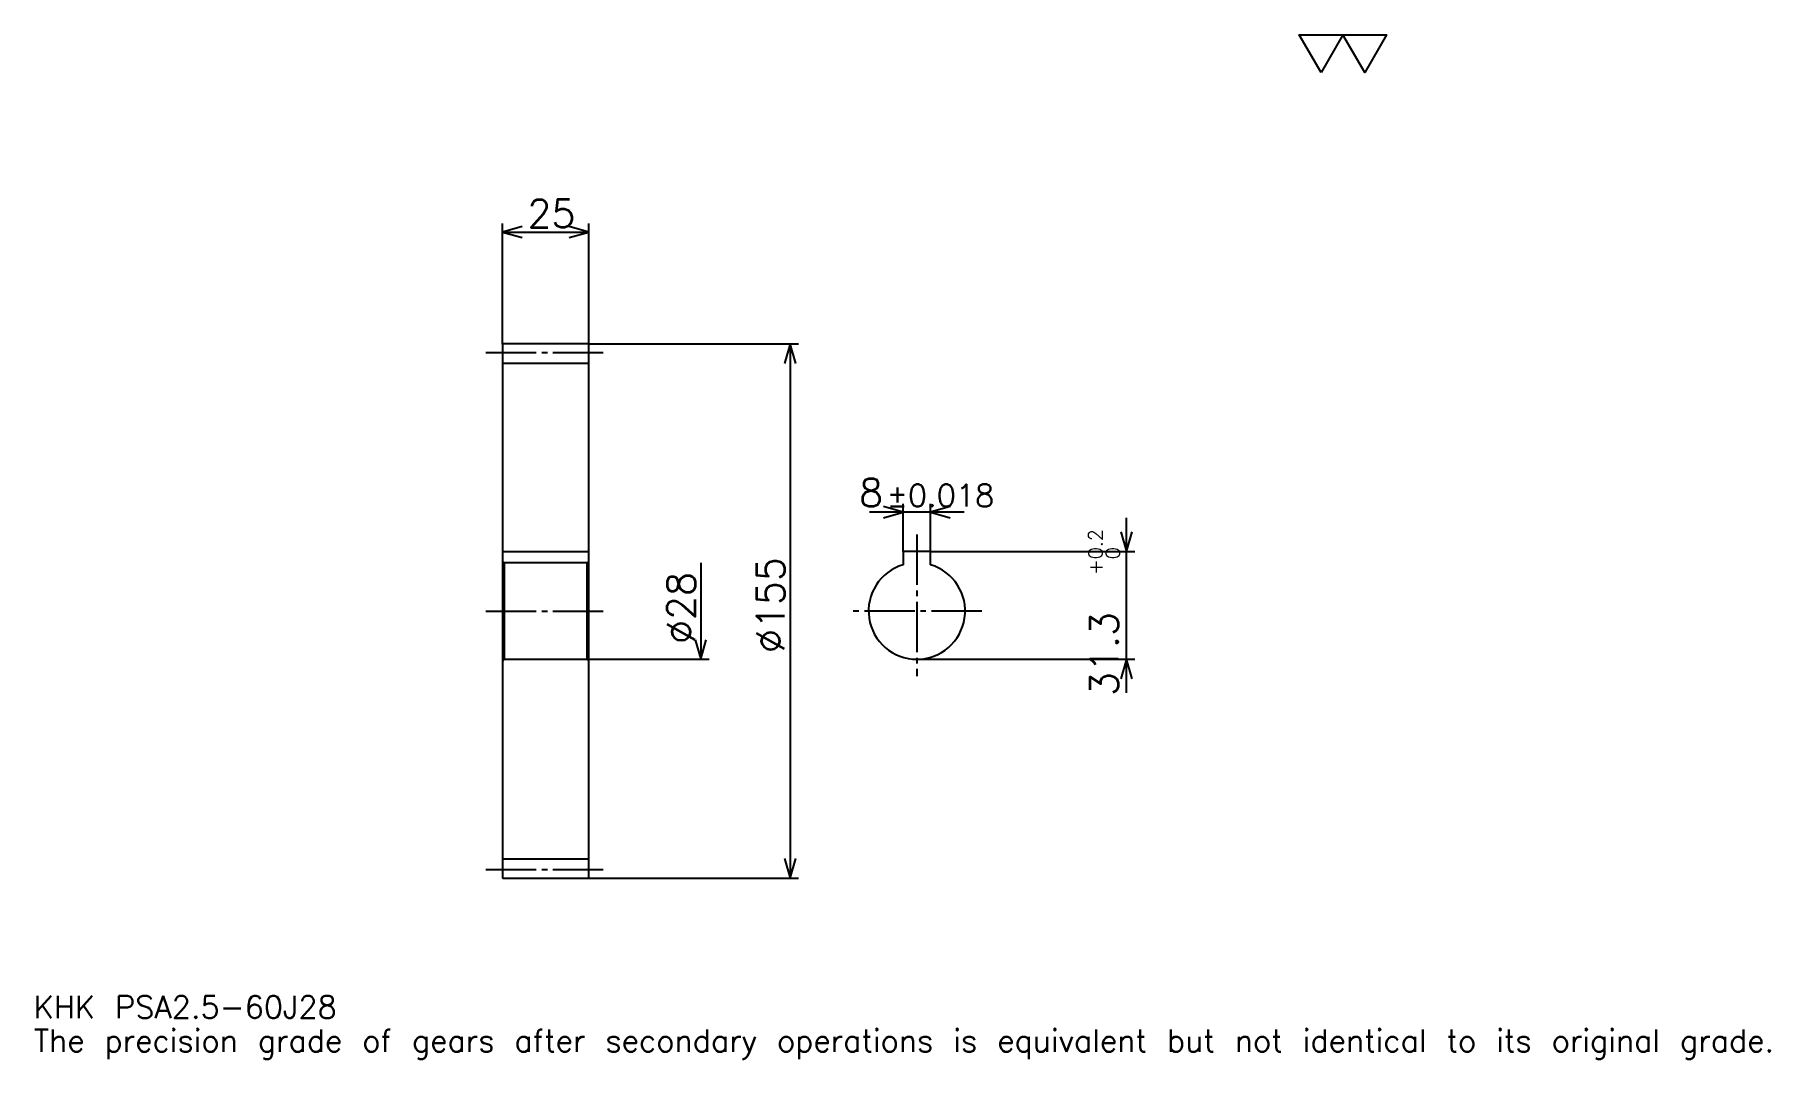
# Model space of a CAD drawing. Extents: x 17 to 520, y 6 to 303.
import ezdxf

# ---------------------------------------------------------------- set-up
doc = ezdxf.new("R2010")
doc.units = 0
doc.linetypes.add('DASHDOT', pattern=[19.483695, 14.612772, -1.623641, 1.623641, -1.623641])
doc.layers.get('0').update_dxf_attribs({"linetype": 'CONTINUOUS'})
doc.layers.add('DASHDOT', color=6, linetype='DASHDOT')
doc.styles.add('KANJI', font='TXT', dxfattribs={"bigfont": 'BIGFONT'})

msp = doc.modelspace()

# ---------------------------------------------------------------- linework, layer by layer
at = {"color": 5}
for p, q in [((152.229614, 213.50882), (152.229614, 248.417114)), ((177.229614, 213.50882), (177.229614, 248.417114)), ((152.229614, 245.981644), (177.229614, 245.981644)), ((152.229614, 213.408813), (152.229614, 213.50882)), ((177.129608, 213.50882), (177.229614, 213.50882)), ((177.229614, 213.50882), (238.116165, 213.50882)), ((177.229614, 213.408813), (177.229614, 213.50882)), ((235.680695, 213.50882), (235.680695, 58.50882)), ((268.411682, 153.308823), (268.411682, 167.109772)), ((276.411682, 153.308823), (276.411682, 167.109772)), ((286.153534, 164.674316), (258.66983, 164.674316)), ((333.239136, 112.266968), (333.239136, 163.050659)), ((276.411682, 153.308823), (335.674591, 153.308823)), ((209.702438, 150.00882), (209.702438, 122.00882)), ((177.229614, 122.00882), (212.137909, 122.00882)), ((272.411682, 122.00882), (335.674591, 122.00882)), ((177.129608, 58.50882), (177.229614, 58.50882)), ((177.229614, 58.50882), (238.116165, 58.50882))]:
    msp.add_line(p, q, dxfattribs=at)
at = {"color": 4}
for p, q in [((152.229614, 207.88382), (177.229614, 207.88382)), ((152.229614, 153.308823), (177.229614, 153.308823)), ((177.229614, 150.50882), (176.729614, 150.00882)), ((152.229614, 121.50882), (152.729614, 122.00882)), ((177.229614, 121.50882), (176.729614, 122.00882)), ((152.229614, 64.13382), (177.229614, 64.13382))]:
    msp.add_line(p, q, dxfattribs=at)
at = {"color": 7}
msp.add_lwpolyline([(389.67392, 292.255432), (383.341705, 303.231262), (408.670532, 303.231262), (402.338318, 292.255432), (396.006134, 303.231262), (389.67392, 292.255432)], dxfattribs=at)
at = {"color": 5}
for points in [[(157.912354, 247.605286), (152.229614, 245.981644), (157.912354, 244.358002)], [(171.546875, 244.358002), (177.229614, 245.981644), (171.546875, 247.605286)], [(237.304352, 207.82608), (235.680695, 213.50882), (234.057068, 207.82608)], [(262.728943, 163.050659), (268.411682, 164.674316), (262.728943, 166.297943)], [(282.094421, 166.297943), (276.411682, 164.674316), (282.094421, 163.050659)], [(331.615479, 158.991562), (333.239136, 153.308823), (334.862793, 158.991562)], [(208.078796, 127.691566), (209.702438, 122.00882), (211.32608, 127.691566)], [(334.862793, 116.326073), (333.239136, 122.00882), (331.615479, 116.326073)], [(234.057068, 64.191566), (235.680695, 58.50882), (237.304352, 64.191566)]]:
    msp.add_lwpolyline(points, dxfattribs=at)
at = {"color": 4}
for points in [[(152.229614, 121.50882), (152.229614, 58.608818), (152.32962, 58.50882), (177.129608, 58.50882), (177.229614, 58.608818), (177.229614, 213.408813), (177.129608, 213.50882), (152.32962, 213.50882), (152.229614, 213.408813), (152.229614, 121.50882)], [(276.411682, 149.425232), (276.411682, 153.308823), (268.411682, 153.308823), (268.411682, 149.425232)], [(152.229614, 150.50882), (152.729614, 150.00882), (152.729614, 122.00882), (176.729614, 122.00882), (176.729614, 150.00882), (152.729614, 150.00882)]]:
    msp.add_lwpolyline(points, dxfattribs=at)
msp.add_arc((272.411682, 136.00882), 14, 106.60154993, 73.39845007, dxfattribs=at)
at = {"layer": 'DASHDOT', "color": 7}
for p, q in [((147.358688, 211.00882), (182.10054, 211.00882)), ((272.411682, 158.179749), (272.411682, 117.137894)), ((147.358688, 136.00882), (182.10054, 136.00882)), ((291.282593, 136.00882), (253.540756, 136.00882)), ((147.358688, 61.00882), (182.10054, 61.00882))]:
    msp.add_line(p, q, dxfattribs=at)

# ---------------------------------------------------------------- texts
at = {"color": 7, "style": 'KANJI'}
for s, height, p in [('25', 8.118207, (159.452774, 247.280548)), ('8', 8.118207, (255.654099, 166.297943)), ('%%p0.018', 6.494565, (263.690125, 166.297943)), ('KHK PSA2.5-60J28', 6.494565, (16.236414, 17.860054)), ('The precision grade of gears after secondary operations is equivalent but not identical to its original grade.', 6.494565, (16.236414, 8.118207))]:
    msp.add_text(s, height=height, dxfattribs=at).set_placement(p)
for s, height, p in [('0.2', 4.059103, (326.257477, 151.065918)), ('0', 4.059103, (331.290771, 151.065918)), ('%%c28', 8.118207, (208.078796, 126.469925)), ('%%c155', 8.118207, (234.057068, 123.831512)), ('+', 4.059103, (326.257477, 146.519714)), ('31.3', 8.118207, (330.80368, 111.380905))]:
    msp.add_text(s, height=height, rotation=90, dxfattribs=at).set_placement(p)

doc.saveas('drawing.dxf')
